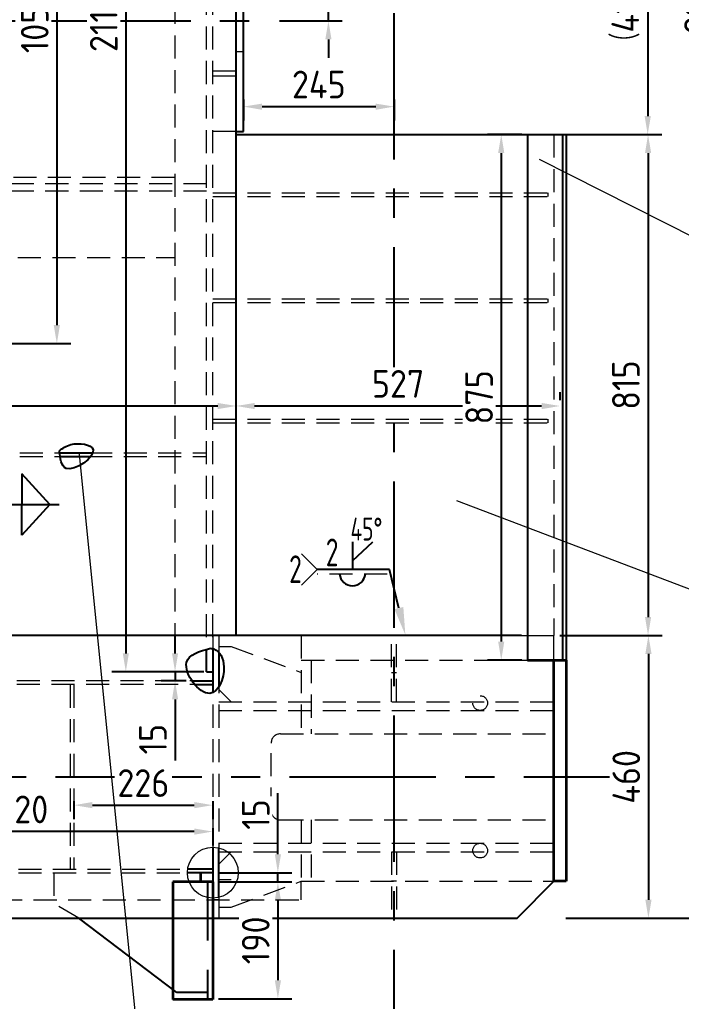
# Model space of a CAD drawing. Header units: millimetres. Extents: x 1747 to 2588, y -325 to 269.
# Drawn here: x 1989.5 to 2061.3, y -82.5 to 24 of the extents above; entities that cross this region are included whole.
import ezdxf
from ezdxf import colors
from ezdxf.entities.mleader import LeaderData, LeaderLine
from ezdxf.math import Vec2, Vec3

# ---------------------------------------------------------------- set-up
doc = ezdxf.new("R2010")
doc.units = ezdxf.units.MM
for name, pattern in [('CENTER', [50.8, 31.75, -6.35, 6.35, -6.35]), ('DASHED', [0.75, 0.5, -0.25]), ('DASHED2', [9.525, 6.35, -3.175])]:
    doc.linetypes.add(name, pattern=pattern)
for name, color, linetype, lineweight in [('1粗实线', 7, 'Continuous', 35), ('4虚线', 2, 'DASHED', 18), ('6标注', 6, 'Continuous', 18), ('虚线', 3, 'DASHED2', 25)]:
    doc.layers.add(name, color=color, linetype=linetype, lineweight=lineweight)
doc.layers.add('2细实线', color=3, linetype='Continuous')
doc.layers.add('3中心线', color=1, linetype='CENTER')
doc.styles.get("Standard").update_dxf_attribs({"font": 'ISOCP.SHX', "bigfont": 'gbcbig.shx'})
doc.styles.add('wh_1', font='isocp.shx', dxfattribs={"bigfont": 'gbcbig.shx'})
doc.dimstyles.new('ISO-15', dxfattribs={"dimtxt": 3, "dimasz": 2, "dimexe": 1.5, "dimexo": 0.625, "dimgap": 0.9, "dimtad": 1, "dimlfac": 15, "dimdsep": 46, "dimtxsty": 'wh_1', "dimcen": 2.5, "dimadec": 0, "dimazin": 0, "dimtfac": 1, "dimtmove": 0, "dimatfit": 3, "dimfxl": 0.2, "dimtfill": 1, "dimarcsym": 0})

# ---------------------------------------------------------------- blocks, each defined once
blk = doc.blocks.new('*D386')
at = {"layer": '6标注', "color": 0, "lineweight": -2, "transparency": 16777216}
for p, q in [((2022.99, 27.18), (2022.99, 34.36)), ((2017.69, 25.18), (2024.49, 25.18)), ((2022.99, 23.84), (2022.99, 25.18)), ((2017.69, 23.84), (2024.49, 23.84)), ((2022.99, 21.84), (2022.99, 19.84))]:
    blk.add_line(p, q, dxfattribs=at)
at = {"layer": '6标注', "color": 0, "transparency": 16777216}
for points in [[(2022.66, 27.18), (2023.33, 27.18), (2022.99, 25.18)], [(2022.66, 21.84), (2023.33, 21.84), (2022.99, 23.84)]]:
    blk.add_solid(points, dxfattribs=at)
at = {"layer": 'Defpoints', "color": 0, "transparency": 16777216}
for p in [(2017.06, 25.18), (2022.99, 25.18), (2017.06, 23.84)]:
    blk.add_point(p, dxfattribs=at)
at = {"layer": '6标注', "color": 0, "transparency": 16777216, "insert": (2020.59, 31.77), "char_height": 3, "attachment_point": 5, "rotation": 90, "style": 'wh_1', "bg_fill": 3, "box_fill_scale": 1.1, "bg_fill_color": 256, "bg_fill_true_color": 13158600, "bg_fill_transparency": 0}
blk.add_mtext('20', dxfattribs=at)
blk = doc.blocks.new('*D383')
at = {"layer": '6标注', "color": 0, "lineweight": -2, "ltscale": 0.2, "transparency": 16777216}
for p, q in [((2048.74, 38.84), (2059.12, 38.84)), ((2057.62, 36.84), (2057.62, 13.51)), ((2048.74, 11.51), (2059.12, 11.51))]:
    blk.add_line(p, q, dxfattribs=at)
at = {"layer": '6标注', "color": 0, "ltscale": 0.2, "transparency": 16777216}
for points in [[(2057.29, 36.84), (2057.96, 36.84), (2057.62, 38.84)], [(2057.29, 13.51), (2057.96, 13.51), (2057.62, 11.51)]]:
    blk.add_solid(points, dxfattribs=at)
at = {"layer": 'Defpoints', "color": 0, "ltscale": 0.2, "transparency": 16777216}
for p in [(2048.12, 38.84), (2048.12, 11.51), (2057.62, 11.51)]:
    blk.add_point(p, dxfattribs=at)
at = {"layer": '6标注', "color": 0, "ltscale": 0.2, "transparency": 16777216, "insert": (2055.22, 25.18), "char_height": 3, "attachment_point": 5, "rotation": 90, "style": 'wh_1', "bg_fill": 3, "box_fill_scale": 1.1, "bg_fill_color": 256, "bg_fill_true_color": 13158600, "bg_fill_transparency": 0}
blk.add_mtext('（410）', dxfattribs=at)
blk = doc.blocks.new('*D318')
at = {"layer": '6标注', "color": 0, "lineweight": -2, "ltscale": 0.2, "transparency": 16777216}
for p, q in [((2048.74, 11.51), (2059.16, 11.51)), ((2057.66, 9.51), (2057.66, -40.82)), ((2048.08, -42.82), (2059.16, -42.82))]:
    blk.add_line(p, q, dxfattribs=at)
at = {"layer": '6标注', "color": 0, "ltscale": 0.2, "transparency": 16777216}
for points in [[(2057.33, 9.51), (2058, 9.51), (2057.66, 11.51)], [(2057.33, -40.82), (2058, -40.82), (2057.66, -42.82)]]:
    blk.add_solid(points, dxfattribs=at)
at = {"layer": 'Defpoints', "color": 0, "ltscale": 0.2, "transparency": 16777216}
for p in [(2048.12, 11.51), (2047.45, -42.82), (2057.66, -42.82)]:
    blk.add_point(p, dxfattribs=at)
at = {"layer": '6标注', "color": 0, "ltscale": 0.2, "transparency": 16777216, "insert": (2055.26, -15.66), "char_height": 3, "attachment_point": 5, "rotation": 90, "style": 'wh_1', "bg_fill": 3, "box_fill_scale": 1.1, "bg_fill_color": 256, "bg_fill_true_color": 13158600, "bg_fill_transparency": 0}
blk.add_mtext('815', dxfattribs=at)
blk = doc.blocks.new('*D319')
at = {"layer": '6标注', "color": 0, "lineweight": -2, "ltscale": 0.2, "transparency": 16777216}
for p, q in [((2048.08, -42.82), (2059.2, -42.82)), ((2057.7, -44.82), (2057.7, -71.49)), ((2048.74, -73.49), (2059.2, -73.49))]:
    blk.add_line(p, q, dxfattribs=at)
at = {"layer": '6标注', "color": 0, "ltscale": 0.2, "transparency": 16777216}
for points in [[(2057.37, -44.82), (2058.04, -44.82), (2057.7, -42.82)], [(2057.37, -71.49), (2058.04, -71.49), (2057.7, -73.49)]]:
    blk.add_solid(points, dxfattribs=at)
at = {"layer": 'Defpoints', "color": 0, "ltscale": 0.2, "transparency": 16777216}
for p in [(2047.45, -42.82), (2048.12, -73.49), (2057.7, -73.49)]:
    blk.add_point(p, dxfattribs=at)
at = {"layer": '6标注', "color": 0, "ltscale": 0.2, "transparency": 16777216, "insert": (2055.3, -58.16), "char_height": 3, "attachment_point": 5, "rotation": 90, "style": 'wh_1', "bg_fill": 3, "box_fill_scale": 1.1, "bg_fill_color": 256, "bg_fill_true_color": 13158600, "bg_fill_transparency": 0}
blk.add_mtext('460', dxfattribs=at)
blk = doc.blocks.new('*D333')
at = {"layer": '6标注', "color": 0, "lineweight": -2, "ltscale": 0.2, "transparency": 16777216}
for p, q in [((2044.08, 126.18), (2066.98, 126.18)), ((2065.48, 124.18), (2065.48, -71.49)), ((2048.74, -73.49), (2066.98, -73.49))]:
    blk.add_line(p, q, dxfattribs=at)
at = {"layer": '6标注', "color": 0, "ltscale": 0.2, "transparency": 16777216}
for points in [[(2065.14, 124.18), (2065.81, 124.18), (2065.48, 126.18)], [(2065.14, -71.49), (2065.81, -71.49), (2065.48, -73.49)]]:
    blk.add_solid(points, dxfattribs=at)
at = {"layer": 'Defpoints', "color": 0, "ltscale": 0.2, "transparency": 16777216}
for p in [(2043.45, 126.18), (2048.12, -73.49), (2065.48, -73.49)]:
    blk.add_point(p, dxfattribs=at)
at = {"layer": '6标注', "color": 0, "ltscale": 0.2, "transparency": 16777216, "insert": (2063.08, 26.34), "char_height": 3, "attachment_point": 5, "rotation": 90, "style": 'wh_1', "bg_fill": 3, "box_fill_scale": 1.1, "bg_fill_color": 256, "bg_fill_true_color": 13158600, "bg_fill_transparency": 0}
blk.add_mtext('2995', dxfattribs=at)
blk = doc.blocks.new('*D334')
at = {"layer": '6标注', "color": 0, "lineweight": -2, "ltscale": 0.2, "transparency": 16777216}
for p, q in [((1969.12, -63.72), (1969.12, -65.59)), ((2010.45, -63.72), (2010.45, -65.59)), ((2008.45, -64.09), (1971.12, -64.09))]:
    blk.add_line(p, q, dxfattribs=at)
at = {"layer": '6标注', "color": 0, "ltscale": 0.2, "transparency": 16777216}
for points in [[(1971.12, -63.76), (1971.12, -64.43), (1969.12, -64.09)], [(2008.45, -63.76), (2008.45, -64.43), (2010.45, -64.09)]]:
    blk.add_solid(points, dxfattribs=at)
at = {"layer": 'Defpoints', "color": 0, "ltscale": 0.2, "transparency": 16777216}
for p in [(1969.12, -63.09), (2010.45, -63.09), (1969.12, -64.09)]:
    blk.add_point(p, dxfattribs=at)
at = {"layer": '6标注', "color": 0, "ltscale": 0.2, "transparency": 16777216, "insert": (1989.79, -61.69), "char_height": 3, "attachment_point": 5, "style": 'wh_1', "bg_fill": 3, "box_fill_scale": 1.1, "bg_fill_color": 256, "bg_fill_true_color": 13158600, "bg_fill_transparency": 0}
blk.add_mtext('620', dxfattribs=at)
blk = doc.blocks.new('*D344')
at = {"layer": '6标注', "color": 0, "lineweight": -2, "ltscale": 0.2, "transparency": 16777216}
for p, q in [((2012.99, -17.31), (2012.99, -16.43)), ((1923.32, -17.93), (2010.99, -17.93)), ((1921.32, -18.56), (1921.32, -19.43))]:
    blk.add_line(p, q, dxfattribs=at)
at = {"layer": '6标注', "color": 0, "ltscale": 0.2, "transparency": 16777216}
for points in [[(1923.32, -17.6), (1923.32, -18.27), (1921.32, -17.93)], [(2010.99, -17.6), (2010.99, -18.27), (2012.99, -17.93)]]:
    blk.add_solid(points, dxfattribs=at)
at = {"layer": 'Defpoints', "color": 0, "ltscale": 0.2, "transparency": 16777216}
for p in [(1921.32, -17.93), (2012.99, -17.93), (2012.99, -17.93)]:
    blk.add_point(p, dxfattribs=at)
at = {"layer": '6标注', "color": 0, "ltscale": 0.2, "transparency": 16777216, "insert": (1967.15, -15.53), "char_height": 3, "attachment_point": 5, "style": 'wh_1', "bg_fill": 3, "box_fill_scale": 1.1, "bg_fill_color": 256, "bg_fill_true_color": 13158600, "bg_fill_transparency": 0}
blk.add_mtext('1375', dxfattribs=at)
blk = doc.blocks.new('*D345')
at = {"layer": '6标注', "color": 0, "lineweight": -2, "ltscale": 0.2, "transparency": 16777216}
for p, q in [((2012.99, -17.31), (2012.99, -16.43)), ((2048.12, -17.31), (2048.12, -16.43)), ((2014.99, -17.93), (2046.12, -17.93))]:
    blk.add_line(p, q, dxfattribs=at)
at = {"layer": '6标注', "color": 0, "ltscale": 0.2, "transparency": 16777216}
for points in [[(2014.99, -17.6), (2014.99, -18.27), (2012.99, -17.93)], [(2046.12, -17.6), (2046.12, -18.27), (2048.12, -17.93)]]:
    blk.add_solid(points, dxfattribs=at)
at = {"layer": 'Defpoints', "color": 0, "ltscale": 0.2, "transparency": 16777216}
for p in [(2012.99, -17.93), (2048.12, -17.93), (2048.12, -17.93)]:
    blk.add_point(p, dxfattribs=at)
at = {"layer": '6标注', "color": 0, "ltscale": 0.2, "transparency": 16777216, "insert": (2030.55, -15.53), "char_height": 3, "attachment_point": 5, "style": 'wh_1', "bg_fill": 3, "box_fill_scale": 1.1, "bg_fill_color": 256, "bg_fill_true_color": 13158600, "bg_fill_transparency": 0}
blk.add_mtext('527', dxfattribs=at)
blk = doc.blocks.new('*D357')
at = {"layer": '6标注', "color": 0, "lineweight": -2, "ltscale": 0.2, "transparency": 16777216}
for p, q in [((1958.11, 58.84), (1995.04, 58.84)), ((1993.54, 56.84), (1993.54, -9.16)), ((1959.76, -11.16), (1995.04, -11.16))]:
    blk.add_line(p, q, dxfattribs=at)
at = {"layer": '6标注', "color": 0, "ltscale": 0.2, "transparency": 16777216}
for points in [[(1993.2, 56.84), (1993.87, 56.84), (1993.54, 58.84)], [(1993.2, -9.16), (1993.87, -9.16), (1993.54, -11.16)]]:
    blk.add_solid(points, dxfattribs=at)
at = {"layer": 'Defpoints', "color": 0, "ltscale": 0.2, "transparency": 16777216}
for p in [(1957.49, 58.84), (1959.14, -11.16), (1993.54, -11.16)]:
    blk.add_point(p, dxfattribs=at)
at = {"layer": '6标注', "color": 0, "ltscale": 0.2, "transparency": 16777216, "insert": (1991.14, 23.84), "char_height": 3, "attachment_point": 5, "rotation": 90, "style": 'wh_1', "bg_fill": 3, "box_fill_scale": 1.1, "bg_fill_color": 256, "bg_fill_true_color": 13158600, "bg_fill_transparency": 0}
blk.add_mtext('1050', dxfattribs=at)
blk = doc.blocks.new('*D360')
at = {"layer": '6标注', "color": 0, "lineweight": -2, "ltscale": 0.2, "transparency": 16777216}
for p, q in [((2013.79, 15.33), (2013.79, 13.04)), ((2030.12, 15.33), (2030.12, 13.04)), ((2015.79, 14.54), (2028.12, 14.54))]:
    blk.add_line(p, q, dxfattribs=at)
at = {"layer": '6标注', "color": 0, "ltscale": 0.2, "transparency": 16777216}
for points in [[(2015.79, 14.87), (2015.79, 14.2), (2013.79, 14.54)], [(2028.12, 14.87), (2028.12, 14.2), (2030.12, 14.54)]]:
    blk.add_solid(points, dxfattribs=at)
at = {"layer": 'Defpoints', "color": 0, "ltscale": 0.2, "transparency": 16777216}
for p in [(2013.79, 15.95), (2030.12, 15.95), (2030.12, 14.54)]:
    blk.add_point(p, dxfattribs=at)
at = {"layer": '6标注', "color": 0, "ltscale": 0.2, "transparency": 16777216, "insert": (2021.95, 16.94), "char_height": 3, "attachment_point": 5, "style": 'wh_1', "bg_fill": 3, "box_fill_scale": 1.1, "bg_fill_color": 256, "bg_fill_true_color": 13158600, "bg_fill_transparency": 0}
blk.add_mtext('245', dxfattribs=at)
blk = doc.blocks.new('*D255')
at = {"layer": '6标注', "color": 0, "lineweight": -2, "ltscale": 0.2, "transparency": 16777216}
for p, q in [((2006.36, -44.76), (2006.36, -42.76)), ((2009.16, -46.76), (2004.86, -46.76)), ((2006.36, -46.76), (2006.36, -47.76)), ((2007.58, -47.76), (2004.86, -47.76)), ((2006.36, -49.76), (2006.36, -56.38))]:
    blk.add_line(p, q, dxfattribs=at)
at = {"layer": '6标注', "color": 0, "ltscale": 0.2, "transparency": 16777216}
for points in [[(2006.03, -44.76), (2006.69, -44.76), (2006.36, -46.76)], [(2006.03, -49.76), (2006.69, -49.76), (2006.36, -47.76)]]:
    blk.add_solid(points, dxfattribs=at)
at = {"layer": 'Defpoints', "color": 0, "ltscale": 0.2, "transparency": 16777216}
for p in [(2009.79, -46.76), (2006.36, -47.76), (2008.21, -47.76)]:
    blk.add_point(p, dxfattribs=at)
at = {"layer": '6标注', "color": 0, "ltscale": 0.2, "transparency": 16777216, "insert": (2003.96, -54.07), "char_height": 3, "attachment_point": 5, "rotation": 90, "style": 'wh_1', "bg_fill": 3, "box_fill_scale": 1.1, "bg_fill_color": 256, "bg_fill_true_color": 13158600, "bg_fill_transparency": 0}
blk.add_mtext('15', dxfattribs=at)
blk = doc.blocks.new('*D17')
at = {"layer": '6标注', "color": 0, "lineweight": -2, "ltscale": 0.2, "transparency": 16777216}
for p, q in [((2017.51, -66.56), (2017.51, -59.93)), ((2011.08, -68.56), (2019.01, -68.56)), ((2017.51, -69.56), (2017.51, -68.56)), ((2011.08, -69.56), (2019.01, -69.56)), ((2017.51, -71.56), (2017.51, -73.56))]:
    blk.add_line(p, q, dxfattribs=at)
at = {"layer": '6标注', "color": 0, "ltscale": 0.2, "transparency": 16777216}
for points in [[(2017.18, -66.56), (2017.85, -66.56), (2017.51, -68.56)], [(2017.18, -71.56), (2017.85, -71.56), (2017.51, -69.56)]]:
    blk.add_solid(points, dxfattribs=at)
at = {"layer": 'Defpoints', "color": 0, "ltscale": 0.2, "transparency": 16777216}
for p in [(2010.45, -68.56), (2010.45, -69.56), (2017.51, -69.56)]:
    blk.add_point(p, dxfattribs=at)
at = {"layer": '6标注', "color": 0, "ltscale": 0.2, "transparency": 16777216, "insert": (2015.11, -62.24), "char_height": 3, "attachment_point": 5, "rotation": 90, "style": 'wh_1', "bg_fill": 3, "box_fill_scale": 1.1, "bg_fill_color": 256, "bg_fill_true_color": 13158600, "bg_fill_transparency": 0}
blk.add_mtext('15', dxfattribs=at)
blk = doc.blocks.new('*D18')
at = {"layer": '6标注', "color": 0, "lineweight": -2, "ltscale": 0.2, "transparency": 16777216}
for p, q in [((2011.08, -69.56), (2019.01, -69.56)), ((2017.51, -71.56), (2017.51, -80.22)), ((2011.08, -82.22), (2019.01, -82.22))]:
    blk.add_line(p, q, dxfattribs=at)
at = {"layer": '6标注', "color": 0, "ltscale": 0.2, "transparency": 16777216}
for points in [[(2017.18, -71.56), (2017.85, -71.56), (2017.51, -69.56)], [(2017.18, -80.22), (2017.85, -80.22), (2017.51, -82.22)]]:
    blk.add_solid(points, dxfattribs=at)
at = {"layer": 'Defpoints', "color": 0, "ltscale": 0.2, "transparency": 16777216}
for p in [(2010.45, -69.56), (2010.45, -82.22), (2017.51, -82.22)]:
    blk.add_point(p, dxfattribs=at)
at = {"layer": '6标注', "color": 7, "ltscale": 0.2, "transparency": 16777216, "insert": (2015.11, -75.89), "char_height": 3, "attachment_point": 5, "rotation": 90, "style": 'wh_1', "bg_fill": 3, "box_fill_scale": 1.1, "bg_fill_color": 256, "bg_fill_true_color": 13158600, "bg_fill_transparency": 0}
blk.add_mtext('190', dxfattribs=at)
blk = doc.blocks.new('*D20')
at = {"layer": '6标注', "color": 0, "lineweight": -2, "ltscale": 0.2, "transparency": 16777216}
for p, q in [((1995.39, -60.78), (1995.39, -62.73)), ((1997.39, -61.23), (2008.45, -61.23)), ((2010.45, -60.78), (2010.45, -62.73))]:
    blk.add_line(p, q, dxfattribs=at)
at = {"layer": '6标注', "color": 0, "ltscale": 0.2, "transparency": 16777216}
for points in [[(1997.39, -60.89), (1997.39, -61.56), (1995.39, -61.23)], [(2008.45, -60.89), (2008.45, -61.56), (2010.45, -61.23)]]:
    blk.add_solid(points, dxfattribs=at)
at = {"layer": 'Defpoints', "color": 0, "ltscale": 0.2, "transparency": 16777216}
for p in [(1995.39, -60.16), (2010.45, -60.16), (2010.45, -61.23)]:
    blk.add_point(p, dxfattribs=at)
at = {"layer": '6标注', "color": 0, "ltscale": 0.2, "transparency": 16777216, "insert": (2002.92, -58.83), "char_height": 3, "attachment_point": 5, "style": 'wh_1', "bg_fill": 3, "box_fill_scale": 1.1, "bg_fill_color": 256, "bg_fill_true_color": 13158600, "bg_fill_transparency": 0}
blk.add_mtext('226', dxfattribs=at)
blk = doc.blocks.new('*D418')
at = {"layer": '2细实线', "color": 0, "lineweight": -2, "transparency": 16777216}
for p, q in [((2043.96, 11.51), (2040.24, 11.51)), ((2041.74, 9.51), (2041.74, -43.49)), ((2043.96, -45.49), (2040.24, -45.49))]:
    blk.add_line(p, q, dxfattribs=at)
at = {"layer": '2细实线', "color": 0, "transparency": 16777216}
for points in [[(2041.4, 9.51), (2042.07, 9.51), (2041.74, 11.51)], [(2041.4, -43.49), (2042.07, -43.49), (2041.74, -45.49)]]:
    blk.add_solid(points, dxfattribs=at)
at = {"layer": 'Defpoints', "color": 0, "transparency": 16777216}
for p in [(2044.59, 11.51), (2041.74, -45.49), (2044.59, -45.49)]:
    blk.add_point(p, dxfattribs=at)
at = {"layer": '2细实线', "color": 0, "transparency": 16777216, "insert": (2039.34, -16.99), "char_height": 3, "attachment_point": 5, "rotation": 90, "style": 'wh_1', "bg_fill": 3, "box_fill_scale": 1.1, "bg_fill_color": 256, "bg_fill_true_color": 13158600, "bg_fill_transparency": 0}
blk.add_mtext('875', dxfattribs=at)
blk = doc.blocks.new('*D430')
at = {"layer": '6标注', "color": 0, "lineweight": -2, "transparency": 16777216}
for p, q in [((2009.49, 94.11), (1999.52, 94.11)), ((2001.02, 92.11), (2001.02, -44.76)), ((2009.49, -46.76), (1999.52, -46.76))]:
    blk.add_line(p, q, dxfattribs=at)
at = {"layer": '6标注', "color": 0, "transparency": 16777216}
for points in [[(2000.69, 92.11), (2001.35, 92.11), (2001.02, 94.11)], [(2000.69, -44.76), (2001.35, -44.76), (2001.02, -46.76)]]:
    blk.add_solid(points, dxfattribs=at)
at = {"layer": 'Defpoints', "color": 0, "transparency": 16777216}
for p in [(2010.12, 94.11), (2001.02, -46.76), (2010.12, -46.76)]:
    blk.add_point(p, dxfattribs=at)
at = {"layer": '6标注', "color": 0, "transparency": 16777216, "insert": (1998.62, 23.68), "char_height": 3, "attachment_point": 5, "rotation": 90, "style": 'wh_1', "bg_fill": 3, "box_fill_scale": 1.1, "bg_fill_color": 256, "bg_fill_true_color": 13158600, "bg_fill_transparency": 0}
blk.add_mtext('2113', dxfattribs=at)

msp = doc.modelspace()

# ---------------------------------------------------------------- linework, layer by layer
at = {"color": 7, "linetype": 'Continuous'}
for p, q in [((2012.98632, 11.84354), (2012.98632, 38.5102)), ((2013.78632, 11.84354), (2013.78632, 38.5102)), ((2012.98632, -42.82313), (2012.98632, 11.84354)), ((2012.98632, 11.84354), (2013.78632, 11.84354)), ((2012.98632, -42.82313), (2012.98632, 11.5102)), ((2012.98632, 11.5102), (2048.78631, 11.5102)), ((1993.84376, -23.02313), (1997.43329, -23.02313)), ((1993.89915, -23.42282), (1997.19913, -23.42282)), ((2043.91965, -42.82313), (1826.98632, -42.82313)), ((2010.45298, -44.25751), (2010.45298, -49.01403)), ((2011.11965, -44.66552), (2011.11965, -48.37937)), ((2011.11965, -71.23242), (2011.11965, -65.88051)), ((2010.45298, -68.55646), (2007.69523, -68.55646)), ((2010.45298, -68.15646), (2007.7244, -68.15646)), ((2010.45298, -69.55646), (2009.11965, -69.55646)), ((1827.45298, -73.4898), (2043.45298, -73.4898)), ((2006.55298, -81.55646), (1995.90872, -73.4898)), ((2010.45298, -82.22313), (2010.45298, -73.4898)), ((2009.88632, -81.55646), (2006.55298, -81.55646))]:
    msp.add_line(p, q, dxfattribs=at)
for p, q in [((2025.59447, -32.66143), (2025.59447, -35.55045)), ((2025.59447, -34.73491), (2027.82168, -32.66143))]:
    msp.add_line(p, q)
at = {"ltscale": 0.2, "flags": 128}
for points in [[(1989.74698, -25.28337), (1989.74698, -28.61193), (1992.77098, -28.61193), (1989.74698, -25.28337)], [(1989.74698, -31.94049), (1989.74698, -28.61193), (1992.77098, -28.61193), (1989.74698, -31.94049)]]:
    msp.add_lwpolyline(points, dxfattribs=at)
msp.add_arc((2025.60001, -36.0141), 1.40757, 186.0470255, 353.9529745)
at = {"layer": '1粗实线', "ltscale": 5}
msp.add_line((2009.11965, -68.55646), (2009.11965, -69.55646), dxfattribs=at)
at = {"layer": '1粗实线'}
msp.add_line((2006.11965, -69.55646), (2006.11965, -82.2898), dxfattribs=at)
at = {"layer": '2细实线', "ltscale": 0.2}
msp.add_spline([(1993.81413, -22.78948), (1994.55051, -24.69364), (1997.46775, -22.65121), (1995.04382, -22.11375), (1993.81413, -22.78948)], degree=3, dxfattribs=at)
at = {"layer": '3中心线', "ltscale": 0.5}
for p, q in [((2030.11965, -118.18095), (2030.11965, 138.73908)), ((1814.37855, 23.84354), (2017.06043, 23.84354)), ((1815.58095, -58.15646), (2056.48076, -58.15646))]:
    msp.add_line(p, q, dxfattribs=at)
at = {"layer": '4虚线', "ltscale": 5}
for p, q in [((2009.78632, -46.75646), (2009.78632, 94.1102)), ((2010.45298, -46.75646), (2010.45298, 94.1102)), ((2006.31965, 93.5102), (2006.31965, -42.82313)), ((2012.98632, 20.5102), (2013.78632, 20.5102)), ((2012.98632, 18.37687), (2010.45298, 18.37687)), ((2012.98632, 17.84354), (2010.45298, 17.84354)), ((2012.98632, 11.84354), (2010.45298, 11.84354)), ((2047.45298, 11.5102), (2047.45298, -42.82313)), ((2006.31965, 6.84354), (1978.98632, 6.84354)), ((2009.78632, 6.17687), (1925.78632, 6.17687)), ((2009.78632, 5.37687), (1925.78632, 5.37687)), ((2010.45298, 5.17687), (2046.78632, 5.17687)), ((2010.45298, 4.77687), (2046.78632, 4.77687)), ((2046.78632, 5.17687), (2046.78632, 4.77687)), ((1929.31965, -1.82313), (2006.31965, -1.82313)), ((2010.45298, -6.2898), (2046.78632, -6.2898)), ((2046.78632, -6.2898), (2046.78632, -6.6898)), ((2010.45298, -6.6898), (2046.78632, -6.6898)), ((2010.45298, -19.35646), (2046.78632, -19.35646)), ((2010.45298, -19.75646), (2046.78632, -19.75646)), ((2046.78632, -19.35646), (2046.78632, -19.75646)), ((1925.78632, -23.02313), (2009.78632, -23.02313)), ((1925.78632, -23.42313), (2009.78632, -23.42313)), ((2029.35387, -36.17152), (2021.7738, -36.17152)), ((2010.45298, -42.82313), (2010.45298, -73.4898)), ((2011.11965, -42.82313), (2011.11965, -73.4898)), ((2020.05298, -42.82313), (2020.05298, -53.4898)), ((2029.85298, -50.02313), (2029.85298, -42.82313)), ((2030.38632, -50.02313), (2030.38632, -42.82313)), ((2043.91965, -42.82313), (2047.45298, -42.82313)), ((2012.45298, -44.02313), (2020.05298, -46.82313)), ((2020.05298, -45.4898), (2047.45298, -45.4898)), ((2021.11965, -45.4898), (2021.11965, -53.4898)), ((2009.78632, -46.75646), (2010.45298, -46.75646)), ((2029.85298, -46.82313), (2030.38632, -46.82313)), ((2010.45298, -47.75646), (1873.11965, -47.75646)), ((2010.45298, -48.15646), (1873.11965, -48.15646)), ((2011.11965, -48.6898), (2012.45298, -50.02313)), ((2011.11965, -50.02313), (2047.45298, -50.02313)), ((2011.11965, -50.95646), (2047.45298, -50.95646)), ((2017.78632, -53.4898), (2047.45298, -53.4898)), ((2016.78632, -61.82313), (2016.78632, -54.4898)), ((2017.78632, -62.82313), (2047.45298, -62.82313)), ((2020.05298, -62.82313), (2020.05298, -69.4898)), ((2021.11965, -62.82313), (2021.11965, -69.4898)), ((2011.11965, -65.35646), (2047.45298, -65.35646)), ((2011.11965, -66.2898), (2047.45298, -66.2898)), ((2012.45298, -66.2898), (2011.11965, -67.62313)), ((2029.85298, -66.2898), (2029.85298, -73.4898)), ((2030.38632, -66.2898), (2030.38632, -73.4898)), ((1873.11965, -68.15646), (2010.45298, -68.15646)), ((1873.11965, -68.55646), (2010.45298, -68.55646)), ((1993.21965, -68.55646), (1993.21965, -71.8898)), ((2010.45298, -68.15646), (2010.45298, -68.55646)), ((2011.11965, -69.2898), (2012.45298, -69.2898)), ((2012.45298, -72.2898), (2020.05298, -69.4898)), ((2020.05298, -71.4898), (2020.05298, -69.4898)), ((2020.05298, -69.4898), (2047.45298, -69.4898)), ((2030.38632, -69.4898), (2029.85298, -69.4898)), ((2010.45298, -71.31421), (2010.45298, -72.82313)), ((2011.11965, -71.23242), (2011.11965, -72.82313)), ((1863.51965, -71.4898), (2020.05298, -71.4898)), ((1995.90872, -73.4898), (1993.21965, -71.8898)), ((2011.11965, -71.4898), (2010.45298, -71.4898)), ((2011.11965, -72.2898), (2012.45298, -72.2898))]:
    msp.add_line(p, q, dxfattribs=at)
at = {"layer": '4虚线', "ltscale": 10}
for p, q in [((2047.45298, -69.4898), (2047.45298, -42.82313)), ((2011.11965, -44.02313), (2012.45298, -44.02313))]:
    msp.add_line(p, q, dxfattribs=at)
at = {"layer": '4虚线', "ltscale": 5}
msp.add_circle((2039.45298, -50.15646), 0.8, dxfattribs=at)
at = {"layer": '4虚线', "ltscale": 10}
msp.add_circle((2039.45298, -66.15646), 0.8, dxfattribs=at)
at = {"layer": '4虚线', "ltscale": 5}
for centre, start, end in [((2017.78632, -54.4898), 90, 180), ((2017.78632, -61.82313), 180, 270)]:
    msp.add_arc(centre, 1, start, end, dxfattribs=at)
at = {"layer": '6标注', "ltscale": 0.2}
for p in [(2020.0657, -33.95036), (2020.0657, -37.37664)]:
    msp.add_line(p, (2021.77884, -35.6635), dxfattribs=at)
at = {"layer": '虚线'}
msp.add_line((2009.88632, -69.55646), (2009.88632, -82.2898), dxfattribs=at)

# ---------------------------------------------------------------- texts
at = {"layer": '6标注', "style": 'wh_1', "width": 0.75}
for s, height, p in [('45°', 2.5, (2025.39094, -32.52807)), ('2', 3, (2022.70415, -35.31108))]:
    msp.add_text(s, height=height, dxfattribs=at).set_placement(p)
at = {"layer": '6标注', "ltscale": 0.2, "style": 'wh_1', "width": 0.75}
msp.add_text('2', height=3, dxfattribs=at).set_placement((2018.72955, -37.13529))

# ---------------------------------------------------------------- leaders
at = {"layer": '6标注', "ltscale": 0.2}
ml = msp.add_multileader_mtext('Standard', dxfattribs=at)
ml.set_content('')
ml.set_leader_properties()
ml.build(insert=Vec2(0, 0))
ml.multileader.update_dxf_attribs({"text_right_attachment_type": 6, "dogleg_length": 0, "arrow_head_size": 3})
ctx = ml.context
ctx.base_point, ctx.char_height, ctx.arrow_head_size, ctx.landing_gap_size, ctx.plane_origin = Vec3(1993.78889, -28.61193), 0.18, 3, 0.09, Vec3(1979.91349, -12.33625)
ctx.right_attachment = 6
notes = []
notes.append((ctx, [(0, (1, 1, 0), (1993.78889, -28.61193), (1, 0), 0, [(0, [(1979.98632, -18.81243), (1985.04372, -28.61193)], 0, [])])]))
ctx.mtext, ml.multileader.dxf.content_type = None, 0
ml = msp.add_multileader_mtext('Standard', dxfattribs=at)
ml.set_content('')
ml.set_leader_properties()
ml.build(insert=Vec2(0, 0))
ml.multileader.update_dxf_attribs({"text_right_attachment_type": 6, "dogleg_length": 0, "arrow_head_size": 3})
ctx = ml.context
ctx.base_point, ctx.char_height, ctx.arrow_head_size, ctx.landing_gap_size, ctx.plane_origin = Vec3(2021.77884, -35.6635), 0.18, 3, 0.09, Vec3(2034.76596, -51.93918)
ctx.right_attachment, ctx.text_align_type = 6, 2
notes.append((ctx, [(1, (1, 1, 0), (2021.77884, -35.6635), (-1, 0), 0, [(0, [(2031.33839, -42.77013), (2029.63572, -35.6635)], 0, [])])]))
ctx.mtext, ml.multileader.dxf.content_type = None, 0
for ctx, leaders in notes:
    for number, flags, end, landing, length, lines in leaders:
        leader = LeaderData()
        leader.index, (leader.has_last_leader_line, leader.has_dogleg_vector, leader.attachment_direction) = number, flags
        leader.last_leader_point, leader.dogleg_vector, leader.dogleg_length = Vec3(end), Vec3(landing), length
        for number, points, colour, breaks in lines:
            line = LeaderLine()
            line.index, line.vertices, line.color, line.breaks = number, Vec3.list(points), colors.encode_raw_color(colour), breaks
            leader.lines.append(line)
        ctx.leaders.append(leader)

# ---------------------------------------------------------------- next in the draw order: dimensions: what is measured, and where the dimension line sits
for base, p1, p2, picture, middle in [((1993.53718, -11.15646), (1957.48898, 58.84354), (1959.13707, -11.15646), '*D357', (1991.13718, 23.84354)), ((2006.36043, -47.75646), (2009.78632, -46.75646), (2008.20549, -47.75646), '*D255', (2003.96043, -54.06859))]:
    dim = msp.add_linear_dim(base=base, p1=p1, p2=p2, angle=90, dimstyle='ISO-15', dxfattribs=at)
    dim.commit()
    dim.dimension.update_dxf_attribs({"geometry": picture, "text_midpoint": middle})
dim = msp.add_linear_dim(base=(2057.62375, 11.5102), p1=(2048.11965, 38.84354), p2=(2048.11965, 11.5102), angle=90, text='（<>）', dimstyle='ISO-15', dxfattribs=at)
dim.commit()
dim.dimension.update_dxf_attribs({"geometry": '*D383', "text_midpoint": (2055.22375, 25.17687)})
at = {"layer": '6标注'}
dim = msp.add_linear_dim(base=(2022.99193, 25.17687), p1=(2017.06043, 23.84354), p2=(2017.06043, 25.17687), angle=90, dimstyle='ISO-15', dxfattribs=at)
dim.commit()
dim.dimension.update_dxf_attribs({"geometry": '*D386', "text_midpoint": (2020.59163, 31.76614)})
at = {"layer": '6标注', "ltscale": 0.2}
for base, p1, p2, picture, middle in [((2030.11965, 14.53794), (2013.78632, 15.95389), (2030.11965, 15.95389), '*D360', (2021.95298, 16.93824)), ((2012.98632, -17.93238), (1921.31965, -17.93238), (2012.98632, -17.93238), '*D344', (1967.15298, -15.53238)), ((1969.11965, -64.09232), (2010.45298, -63.09295), (1969.11965, -63.09295), '*D334', (1989.78632, -61.69203))]:
    dim = msp.add_linear_dim(base=base, p1=p1, p2=p2, dimstyle='ISO-15', dxfattribs=at)
    dim.commit()
    dim.dimension.update_dxf_attribs({"geometry": picture, "text_midpoint": middle})

# ---------------------------------------------------------------- next in the draw order: linework, layer by layer
at = {"color": 7, "linetype": 'Continuous'}
for p, q in [((2009.78632, -46.75646), (2009.78632, -44.32353)), ((2009.78632, -46.75646), (2010.45298, -46.75646)), ((2008.20549, -47.75646), (2010.45298, -47.75646)), ((2008.50932, -48.15646), (2010.45298, -48.15646)), ((2010.45298, -65.79871), (2010.45298, -71.31421))]:
    msp.add_line(p, q, dxfattribs=at)
at = {"layer": '2细实线', "ltscale": 0.2}
msp.add_spline([(2010.19748, -44.20637), (2007.61106, -45.74441), (2010.13095, -49.10066), (2011.66175, -46.22194), (2010.55867, -44.2878), (2010.19748, -44.20637)], degree=3, dxfattribs=at)
at = {"layer": '4虚线', "ltscale": 5}
for p, q in [((1994.98631, -48.15646), (1994.98631, -68.15646)), ((1995.38631, -48.15646), (1995.38631, -68.15646))]:
    msp.add_line(p, q, dxfattribs=at)
at = {"layer": '6标注', "ltscale": 0.2, "flags": 128}
msp.add_lwpolyline([(1995.95516, -23.16601), (2004.62525, -109.97466), (2010.0059, -109.97466)], dxfattribs=at)
at = {"layer": '6标注', "ltscale": 0.2}
msp.add_circle((2010.45298, -68.55646), 2.75775, dxfattribs=at)

# ---------------------------------------------------------------- next in the draw order: dimensions: what is measured, and where the dimension line sits
dim = msp.add_linear_dim(base=(2057.6632, -42.82313), p1=(2048.11965, 11.5102), p2=(2047.45298, -42.82313), angle=90, dimstyle='ISO-15', dxfattribs=at)
dim.commit()
dim.dimension.update_dxf_attribs({"geometry": '*D318', "text_midpoint": (2055.2632, -15.65646)})

# ---------------------------------------------------------------- next in the draw order: dimensions: what is measured, and where the dimension line sits
at = {"layer": '6标注'}
dim = msp.add_linear_dim(base=(2001.01861, -46.75646), p1=(2010.11965, 94.1102), p2=(2010.11965, -46.75646), angle=90, dimstyle='ISO-15', dxfattribs=at)
dim.commit()
dim.dimension.update_dxf_attribs({"geometry": '*D430', "text_midpoint": (1998.61832, 23.67687)})
at = {"layer": '6标注', "ltscale": 0.2}
dim = msp.add_linear_dim(base=(2057.70374, -73.4898), p1=(2047.45298, -42.82313), p2=(2048.11965, -73.4898), angle=90, dimstyle='ISO-15', dxfattribs=at)
dim.commit()
dim.dimension.update_dxf_attribs({"geometry": '*D319', "text_midpoint": (2055.30374, -58.15646)})
dim = msp.add_linear_dim(base=(2017.51472, -69.55646), p1=(2010.45298, -68.55646), p2=(2010.45298, -69.55646), angle=90, dimstyle='ISO-15', dxfattribs=at)
dim.commit()
dim.dimension.update_dxf_attribs({"geometry": '*D17', "text_midpoint": (2017.51472, -62.24433), "dimtype": 160})

# ---------------------------------------------------------------- next in the draw order: dimensions: what is measured, and where the dimension line sits
dim = msp.add_linear_dim(base=(2065.47645, -73.4898), p1=(2043.45298, 126.17687), p2=(2048.11965, -73.4898), angle=90, dimstyle='ISO-15', dxfattribs=at)
dim.commit()
dim.dimension.update_dxf_attribs({"geometry": '*D333', "text_midpoint": (2063.07615, 26.34354)})
dim = msp.add_linear_dim(base=(2010.45298, -61.22712), p1=(1995.38631, -60.15638), p2=(2010.45298, -60.15638), dimstyle='ISO-15', dxfattribs=at)
dim.commit()
dim.dimension.update_dxf_attribs({"geometry": '*D20', "text_midpoint": (2002.91965, -58.82682)})
dim = msp.add_linear_dim(base=(2017.51472, -82.22313), p1=(2010.45298, -69.55646), p2=(2010.45298, -82.22313), angle=90, dimstyle='ISO-15', override={"dimclrt": 7}, dxfattribs=at)
dim.commit()
dim.dimension.update_dxf_attribs({"geometry": '*D18', "text_midpoint": (2015.11472, -75.8898)})

# ---------------------------------------------------------------- next in the draw order: linework, layer by layer
at = {"ltscale": 0.2}
msp.add_line((2048.78631, 11.5102), (2048.78631, -69.4898), dxfattribs=at)
at = {"layer": '1粗实线'}
for p, q in [((2044.58631, -45.4898), (2048.78631, -45.4898)), ((2047.45298, -69.4898), (2047.45298, -45.4898)), ((2047.45298, -45.4898), (2048.78631, -45.4898)), ((2048.78631, -45.4898), (2048.78631, -69.4898)), ((2010.45298, -69.55646), (2006.11965, -69.55646)), ((2010.45298, -69.55646), (2010.45298, -82.2898)), ((2048.78631, -69.4898), (2047.45298, -69.4898)), ((2047.45298, -69.4898), (2047.45298, -69.4898)), ((2010.45298, -82.2898), (2006.11965, -82.2898))]:
    msp.add_line(p, q, dxfattribs=at)
at = {"layer": '2细实线'}
msp.add_line((2043.45298, -73.4898), (2047.45298, -69.4898), dxfattribs=at)
at = {"layer": '4虚线', "ltscale": 10}
msp.add_line((2043.91965, -42.82313), (2047.45298, -42.82313), dxfattribs=at)
at = {"layer": '4虚线', "ltscale": 5}
msp.add_line((2047.45298, -45.4898), (2047.45298, -53.4898), dxfattribs=at)
at = {"layer": '6标注', "ltscale": 0.2, "flags": 128}
for points in [[(2045.83687, 8.8267), (2072.97292, -4.86039), (2078.35357, -4.86039)], [(2036.86849, -28.1799), (2072.97292, -41.867), (2078.35357, -41.867)]]:
    msp.add_lwpolyline(points, dxfattribs=at)

# ---------------------------------------------------------------- next in the draw order: dimensions: what is measured, and where the dimension line sits
at = {"layer": '6标注', "ltscale": 0.2}
dim = msp.add_linear_dim(base=(2048.11965, -17.93238), p1=(2012.98632, -17.93238), p2=(2048.11965, -17.93238), dimstyle='ISO-15', dxfattribs=at)
dim.commit()
dim.dimension.update_dxf_attribs({"geometry": '*D345', "text_midpoint": (2030.55298, -15.53209)})

# ---------------------------------------------------------------- next in the draw order: linework, layer by layer
at = {"ltscale": 0.2}
for p, q in [((2044.58631, 11.5102), (2044.58631, -45.4898)), ((2048.38631, 11.5102), (2048.38631, -45.4898))]:
    msp.add_line(p, q, dxfattribs=at)

# ---------------------------------------------------------------- next in the draw order: dimensions: what is measured, and where the dimension line sits
at = {"layer": '2细实线'}
dim = msp.add_linear_dim(base=(2041.73802, -45.4898), p1=(2044.58631, 11.5102), p2=(2044.58631, -45.4898), angle=90, text='875', dimstyle='ISO-15', dxfattribs=at)
dim.commit()
dim.dimension.update_dxf_attribs({"geometry": '*D418', "text_midpoint": (2039.33802, -16.9898)})

doc.saveas('drawing.dxf')
